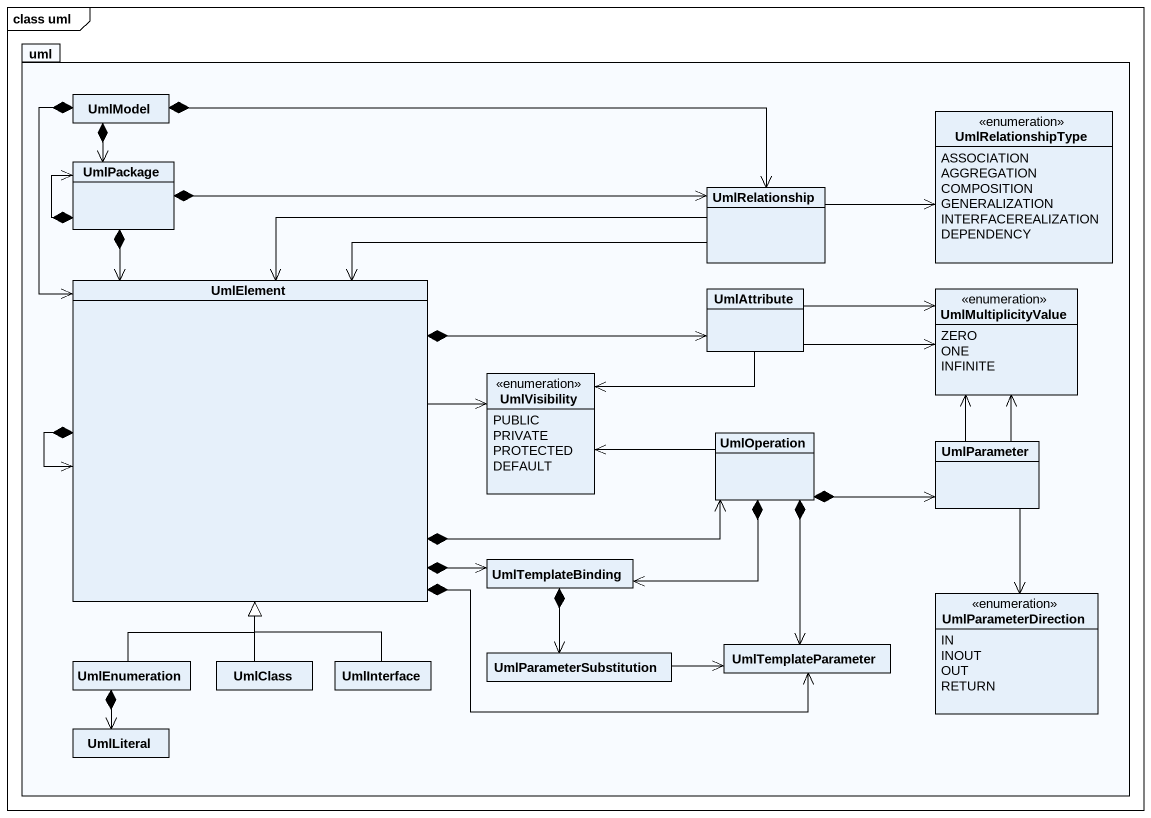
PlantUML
@startuml
mainframe class uml
hide circle
hide empty members
package uml {
  class UmlModel
  enum UmlRelationshipType {
    ASSOCIATION
    AGGREGATION
    COMPOSITION
    GENERALIZATION
    INTERFACEREALIZATION
    DEPENDENCY
  }
  class UmlPackage
  class UmlRelationship
  class UmlElement
  class UmlAttribute
  enum UmlMultiplicityValue {
    ZERO
    ONE
    INFINITE
  }
  enum UmlVisibility {
    PUBLIC
    PRIVATE
    PROTECTED
    DEFAULT
  }
  class UmlOperation
  class UmlParameter
  class UmlTemplateBinding
  enum UmlParameterDirection {
    IN
    INOUT
    OUT
    RETURN
  }
  class UmlEnumeration
  class UmlClass
  class UmlInterface
  class UmlParameterSubstitution
  class UmlTemplateParameter
  class UmlLiteral
}
UmlModel *--> UmlPackage
UmlModel *-right-> UmlRelationship
UmlModel *--> UmlElement
UmlPackage *--> UmlPackage
UmlPackage *-right-> UmlRelationship
UmlPackage *--> UmlElement
UmlRelationship -right-> UmlRelationshipType
UmlRelationship -left-> UmlElement
UmlRelationship -left-> UmlElement
UmlElement *--> UmlElement
UmlElement *-right-> UmlAttribute
UmlElement -right-> UmlVisibility
UmlElement *-right-> UmlOperation
UmlElement *-right-> UmlTemplateBinding
UmlElement *-right-> UmlTemplateParameter
UmlAttribute -right-> UmlMultiplicityValue
UmlAttribute -right-> UmlMultiplicityValue
UmlAttribute -left-> UmlVisibility
UmlOperation -left-> UmlVisibility
UmlOperation *-right-> UmlParameter
UmlOperation *-left-> UmlTemplateBinding
UmlOperation *--> UmlTemplateParameter
UmlParameter -up-> UmlMultiplicityValue
UmlParameter -up-> UmlMultiplicityValue
UmlParameter --> UmlParameterDirection
UmlTemplateBinding *--> UmlParameterSubstitution
UmlEnumeration -up-|> UmlElement
UmlEnumeration *--> UmlLiteral
UmlClass -up-|> UmlElement
UmlInterface -up-|> UmlElement
UmlParameterSubstitution -right-> UmlTemplateParameter
@enduml
